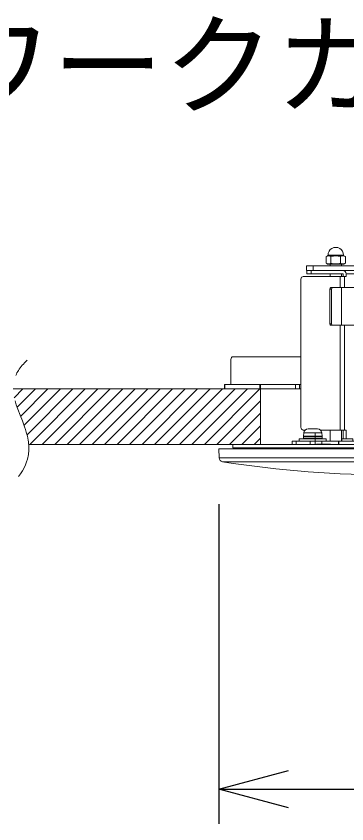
# Model space of a CAD drawing. Units: millimetres, scale not verified. Extents: x -62 to 63, y -56 to 57.
# Drawn here: x -20.79 to -8.89, y 27.65 to 56.73 of the extents above; entities that cross this region are included whole.
import ezdxf
from ezdxf.enums import TextEntityAlignment as Align

# ---------------------------------------------------------------- set-up
doc = ezdxf.new("R2010")
doc.units = ezdxf.units.MM
doc.header["$LTSCALE"] = 0.125
for name, color, linetype in [('0-0_0', 7, 'Continuous'), ('0-1_MOJI1', 7, 'Continuous'), ('0-4_SUNPO', 7, 'Continuous')]:
    doc.layers.add(name, color=color, linetype=linetype)
doc.layers.add('0-5_GAIKEI', color=1, linetype='Continuous', lineweight=18)
doc.styles.add('ＭＳ ゴシック', font='')
doc.styles.get('ＭＳ ゴシック').set_extended_font_data('MS Gothic')

# ---------------------------------------------------------------- blocks, each defined once
blk = doc.blocks.new('_Open30')
at = {"layer": '0-0_0'}
blk.add_line((0, 0), (-1, 0), dxfattribs=at)
blk.add_lwpolyline([(-1, 0.26795), (0, 0), (-1, -0.26795)], dxfattribs=at)
blk = doc.blocks.new('D2')
at = {"layer": '0-4_SUNPO'}
for p, q in [((51, 100.5306), (51, 89.0224)), ((78, 100.5306), (78, 89.0224)), ((53.5, 90.2724), (75.5, 90.2724))]:
    blk.add_line(p, q, dxfattribs=at)
at = {"layer": '0-4_SUNPO', "xscale": 2.5, "yscale": 2.5, "rotation": 180}
blk.add_blockref('_Open30', (51, 90.2724), dxfattribs=at)
at = {"layer": '0-4_SUNPO', "xscale": 2.5, "yscale": 2.5}
blk.add_blockref('_Open30', (78, 90.2724), dxfattribs=at)
at = {"layer": '0-4_SUNPO', "style": 'ＭＳ ゴシック'}
blk.add_text('φ270', height=1.833, dxfattribs=at).set_placement((61.375, 90.7724), align=Align.BOTTOM_LEFT)

msp = doc.modelspace()

# ---------------------------------------------------------------- linework, layer by layer
at = {"layer": '0-5_GAIKEI', "color": 7}
for p, q in [((-9.6303, 47.8375), (-9.6303, 48.0727)), ((-9.0039, 48.1275), (-9.0039, 48.1215)), ((-9.0039, 48.1215), (-8.99, 48.1075)), ((-8.9375, 47.8375), (-8.9375, 48.0727)), ((-6.355, 47.7375), (-10.3422, 47.7375)), ((-10.3422, 47.5775), (-10.3422, 47.7375)), ((-8.9905, 47.8075), (-9.5774, 47.8075)), ((-8.505, 47.5775), (-10.3422, 47.5775)), ((-10.3203, 47.4575), (-10.3203, 47.5775)), ((-10.3203, 47.4575), (-9.0185, 47.4575)), ((-10.5401, 41.9275), (-10.5401, 47.2575)), ((-8.9146, 47.3575), (-10.4535, 47.3575)), ((-13.0609, 44.3675), (-13.0609, 43.4675)), ((-12.9743, 44.4675), (-10.5401, 44.4675)), ((-13.2938, 43.4675), (-10.5401, 43.4675)), ((-13.2938, 43.3075), (-13.2938, 43.4675)), ((-11.9969, 43.3075), (-10.5401, 43.3075)), ((-10.3856, 41.8275), (-10.4535, 41.8275)), ((-10.4331, 41.7305), (-10.4438, 41.6075)), ((-9.7788, 41.6075), (-10.4438, 41.6075)), ((-9.939, 41.8675), (-10.2837, 41.8675)), ((-8.9146, 41.8275), (-9.8371, 41.8275)), ((-9.7896, 41.7305), (-9.7788, 41.6075)), ((-20.3364, 41.3075), (-11.9907, 41.3075)), ((18.7119, 41.3075), (-12.9907, 41.3075)), ((-12.9907, 41.1875), (-12.9907, 41.3075)), ((-10.8573, 41.4275), (-7.8996, 41.4275)), ((-10.8573, 41.4275), (-10.8573, 41.3075)), ((-10.5963, 41.5075), (-9.6263, 41.5075)), ((-10.5963, 41.5075), (-10.5963, 41.4275)), ((-10.4433, 41.5275), (-10.4433, 41.5875)), ((-9.7793, 41.5275), (-9.7793, 41.5875)), ((-9.6263, 41.5075), (-9.6263, 41.4275)), ((13.5093, 41.1556), (-13.4907, 41.1556)), ((-13.485, 40.8315), (-13.4907, 41.1556)), ((13.0093, 41.1875), (-12.9907, 41.1875))]:
    msp.add_line(p, q, dxfattribs=at)
at = {"layer": '0-5_GAIKEI'}
for p, q in [((-9.5779, 48.1075), (-8.9899, 48.1075)), ((-9.5639, 48.1275), (-9.0039, 48.1275)), ((-9.0039, 48.1215), (-9.5639, 48.1215)), ((-9.4571, 47.8375), (-9.4571, 48.0727)), ((-9.1107, 47.8375), (-9.1107, 48.0727)), ((-10.0922, 47.5775), (-10.0922, 47.7375)), ((-9.4839, 47.7375), (-9.4839, 47.8075)), ((-9.0839, 47.7375), (-9.0839, 47.8075)), ((-10.1703, 47.4575), (-10.1703, 47.5775)), ((-9.4839, 47.3575), (-9.4839, 47.4575)), ((-9.0839, 47.3575), (-9.0839, 47.4575)), ((-9.0185, 47.3575), (-9.0185, 47.4575)), ((-8.9146, 47.3575), (-8.9146, 47.4575)), ((-8.9146, 47.4575), (-8.505, 47.4575)), ((-9.1285, 46.9575), (-9.1285, 47.3575)), ((-8.9646, 46.9575), (-8.9646, 47.3575)), ((-9.5009, 46.9075), (-9.4409, 46.9075)), ((-9.5009, 45.6575), (-9.5009, 46.9075)), ((-9.4576, 46.9575), (-8.505, 46.9575)), ((-9.4409, 45.6575), (-9.4409, 46.9075)), ((-9.0839, 45.6075), (-9.0839, 46.9575)), ((-9.5009, 45.6575), (-9.4409, 45.6575)), ((-8.6139, 45.6075), (-9.4576, 45.6075)), ((-9.1285, 41.8275), (-9.1285, 45.6075)), ((-8.9646, 41.8275), (-8.9646, 45.6075)), ((-13.2743, 43.3075), (-13.2743, 43.4675)), ((-12.0158, 43.4675), (-12.0158, 43.3075)), ((-11.9969, 43.4675), (-11.9969, 43.3075)), ((-10.7298, 43.4675), (-10.7298, 43.3075)), ((-10.5932, 43.4675), (-10.5932, 43.3075)), ((-9.7896, 41.7305), (-10.4331, 41.7305)), ((-10.025, 41.3075), (-10.025, 41.7269)), ((-9.4839, 41.4275), (-9.4839, 41.8275)), ((-9.0839, 41.4275), (-9.0839, 41.8275)), ((-9.0185, 41.5075), (-9.0185, 41.8275)), ((-8.9146, 41.5075), (-8.9146, 41.8275)), ((-10.7073, 41.4275), (-10.7073, 41.3075)), ((-9.7793, 41.5875), (-10.4433, 41.5875)), ((-9.7793, 41.5275), (-10.4433, 41.5275)), ((-10.2015, 41.4275), (-10.2015, 41.3075)), ((-9.9559, 41.3175), (-9.5136, 41.3175)), ((-9.7917, 41.4275), (-9.7917, 41.3175)), ((-9.1917, 41.4275), (-9.1917, 41.3075)), ((-9.1724, 41.3075), (-9.1724, 41.4275)), ((-9.0674, 41.5075), (-9.0674, 41.4275)), ((13.5037, 40.8315), (-13.485, 40.8315)), ((13.3769, 40.6859), (-13.3582, 40.6859))]:
    msp.add_line(p, q, dxfattribs=at)
at = {"layer": '0-5_GAIKEI', "color": 8}
for p, q in [((-20.858, 42.9944), (-20.5449, 43.3075)), ((-20.7556, 42.6478), (-20.0959, 43.3075)), ((-20.6324, 42.322), (-19.6469, 43.3075)), ((-20.5076, 41.9978), (-19.1979, 43.3075)), ((-20.3987, 41.6577), (-18.7489, 43.3075)), ((-20.2999, 41.3075), (-18.2999, 43.3075)), ((-19.8509, 41.3075), (-17.8509, 43.3075)), ((-19.4019, 41.3075), (-17.4019, 43.3075)), ((-18.9528, 41.3075), (-16.9528, 43.3075)), ((-18.5038, 41.3075), (-16.5038, 43.3075)), ((-18.0548, 41.3075), (-16.0548, 43.3075)), ((-17.6058, 41.3075), (-15.6058, 43.3075)), ((-17.1568, 41.3075), (-15.1568, 43.3075)), ((-16.7078, 41.3075), (-14.7078, 43.3075)), ((-16.2588, 41.3075), (-14.2588, 43.3075)), ((-15.8097, 41.3075), (-13.8097, 43.3075)), ((-15.3607, 41.3075), (-13.3607, 43.3075)), ((-14.9117, 41.3075), (-12.9117, 43.3075)), ((-14.4627, 41.3075), (-12.4627, 43.3075)), ((-14.0137, 41.3075), (-12.0137, 43.3075)), ((-13.5647, 41.3075), (-11.9907, 42.8815)), ((-13.1157, 41.3075), (-11.9907, 42.4325)), ((-12.6667, 41.3075), (-11.9907, 41.9835)), ((-12.2176, 41.3075), (-11.9907, 41.5345))]:
    msp.add_line(p, q, dxfattribs=at)
at = {"layer": '0-5_GAIKEI', "color": 7}
for points in [[(-9.5639, 48.1275), (-9.5639, 48.1215), (-9.5779, 48.1075)], [(-20.3891, 44.3469), (-20.4393, 44.3001), (-20.4868, 44.253), (-20.5305, 44.2068), (-20.5718, 44.1603), (-20.6096, 44.1145), (-20.6451, 44.0686), (-20.6775, 44.0232), (-20.7076, 43.9777), (-20.735, 43.9326), (-20.7602, 43.8873), (-20.783, 43.8423), (-20.8036, 43.7971)], [(-20.8978, 43.3075), (-11.9907, 43.3075), (-11.9907, 41.3075)], [(-20.8293, 42.8776), (-20.7871, 42.7377), (-20.7302, 42.5752), (-20.6504, 42.3677), (-20.5673, 42.1572), (-20.4882, 41.9461), (-20.4559, 41.8515), (-20.4262, 41.757), (-20.4044, 41.6802), (-20.385, 41.6035), (-20.3699, 41.5353), (-20.357, 41.4672), (-20.3472, 41.4043), (-20.3396, 41.3414), (-20.3345, 41.2821), (-20.3314, 41.2229), (-20.3306, 41.166), (-20.3317, 41.1093)], [(-20.3317, 41.1093), (-20.3349, 41.0542), (-20.3401, 40.9992), (-20.3473, 40.9453), (-20.3565, 40.8915), (-20.3676, 40.8384), (-20.3807, 40.7854), (-20.4131, 40.6801), (-20.4538, 40.5751), (-20.5032, 40.4698), (-20.5619, 40.3639), (-20.6304, 40.2569), (-20.7001, 40.1607)]]:
    msp.add_lwpolyline(points, dxfattribs=at)
at = {"layer": '0-5_GAIKEI'}
msp.add_lwpolyline([(-9.0674, 41.5075), (-8.6674, 41.5075), (-8.6674, 41.4275)], dxfattribs=at)
at = {"layer": '0-5_GAIKEI', "color": 7}
for centre, radius, start, end in [((-9.2839, 48.1275), 0.28, 0, 180.00002), ((-9.2839, 47.6075), 0.58, 120.45032, 126.67384), ((-9.2839, 47.6075), 0.58, 53.32617, 59.54969), ((-9.2839, 48.3875), 0.65, 237.79577, 243.16468), ((-9.2839, 48.3875), 0.65, 296.83532, 302.20423), ((-10.4233, 41.5875), 0.02, 90, 180), ((-10.2837, 41.7175), 0.15, 90, 175.00001), ((-9.939, 41.7175), 0.15, 5, 90), ((-9.7993, 41.5875), 0.02, 0, 90), ((-10.4233, 41.5275), 0.02, 179.99999, 270), ((-9.7993, 41.5275), 0.02, 270, 360), ((-12.4915, 41.4066), 0.2988, 227.16207, 237.13965), ((-13.335, 40.8341), 0.15, 181, 261.11198), ((-7.1781, 80.2056), 40, 261.11198, 269.98901)]:
    msp.add_arc(centre, radius, start, end, dxfattribs=at)
at = {"layer": '0-5_GAIKEI'}
for centre, radius, start, end in [((-9.2839, 47.6075), 0.4964, 69.57808, 110.42188), ((-9.2839, 48.3875), 0.5766, 252.51992, 287.4801), ((-9.0272, 47.9734), 0.1628, 272.32179, 303.40274)]:
    msp.add_arc(centre, radius, start, end, dxfattribs=at)
for centre, major_axis, ratio, start_param, end_param in [((-9.5437, 47.6076), (0, -0.4962), 0.50009, 2.7850979, 3.4980817), ((-9.0241, 47.6077), (0, -0.4962), 0.500126, 3.1273066, 3.4980843), ((-9.0241, 47.6078), (0, -0.496), 0.500198, 2.785027, 3.1273202), ((-9.5437, 48.3873), (0, -0.5765), 0.500058, 5.9780695, 6.5883094), ((-9.024, 48.3883), (-0.0001, -0.5775), 0.499657, 5.9784052, 6.2955408), ((-9.0185, 47.4575), (0, 0.12), 0.866025, 4.712389, 6.2831853), ((-9.4576, 46.9075), (0, 0.05), 0.866025, 6.2831853, 7.8539816), ((-9.3976, 46.9075), (0, 0.05), 0.866025, 6.2831853, 7.8539816), ((-9.4576, 45.6575), (0, 0.05), 0.866025, 1.5707963, 3.1415927), ((-9.3976, 45.6575), (0, 0.05), 0.866025, 1.5707963, 3.1415927), ((-9.9559, 41.1375), (0, -0.18), 0.722746, 3.1415927, 3.4765433), ((-9.9559, 41.1375), (0, -0.18), 0.722746, 2.8075554, 3.1415927), ((-9.5136, 41.1375), (0, -0.18), 0.722746, 2.8075496, 3.1415927)]:
    msp.add_ellipse(centre, major_axis=major_axis, ratio=ratio, start_param=start_param, end_param=end_param, dxfattribs=at)
at = {"layer": '0-5_GAIKEI', "color": 7}
for centre, start_param, end_param in [((-10.4535, 47.2575), 6.2831853, 7.8539816), ((-12.9743, 44.3675), 6.2831853, 7.8539816), ((-10.4535, 41.9275), 1.5707963, 3.1415927)]:
    msp.add_ellipse(centre, major_axis=(0, 0.1), ratio=0.866025, start_param=start_param, end_param=end_param, dxfattribs=at)

# ---------------------------------------------------------------- block references
at = {"layer": '0-4_SUNPO'}
msp.add_blockref('D2', (-64.4907, -61.375), dxfattribs=at)

# ---------------------------------------------------------------- texts
at = {"layer": '0-1_MOJI1', "style": 'ＭＳ ゴシック'}
msp.add_text('ネットワークカメラ', height=2.933, dxfattribs=at).set_placement((-35.4907, 52.625), align=Align.BOTTOM_LEFT)

doc.saveas('drawing.dxf')
